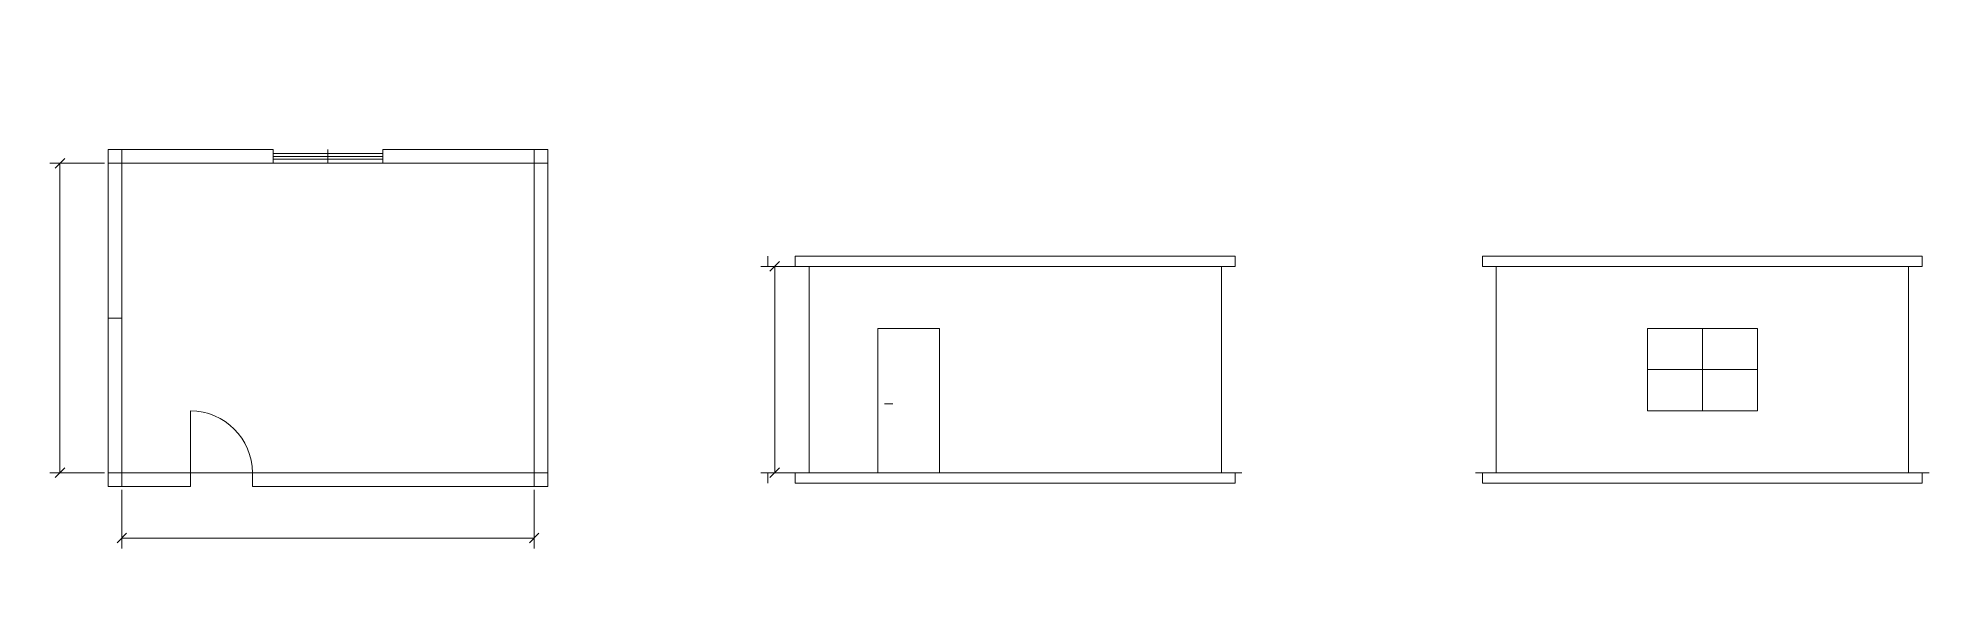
# Model space of a CAD drawing. Header units: millimetres. Extents: x -1223 to 26300, y -1852 to 6324.
import ezdxf

# ---------------------------------------------------------------- set-up
doc = ezdxf.new("R2010")
doc.units = ezdxf.units.MM
for name, color, linetype, lineweight, plot in [('CEILING_THICKNESS', 7, 'CONTINUOUS', 0, False), ('DIM_LINES', 7, 'CONTINUOUS', 0, False), ('DOOR_DETAIL', 7, 'CONTINUOUS', 0, False), ('DOOR_ELEV', 7, 'CONTINUOUS', 0, False), ('DOOR_PLAN', 7, 'CONTINUOUS', 0, False), ('ELEVATION_OUTLINE', 7, 'CONTINUOUS', 0, False), ('FLOOR_DATUM', 7, 'CONTINUOUS', 0, False), ('FLOOR_THICKNESS', 7, 'CONTINUOUS', 0, False), ('ROOM_CLEAR', 7, 'CONTINUOUS', 0, False), ('ROOM_HEIGHT', 7, 'CONTINUOUS', 0, False), ('SLAB_OUTLINE', 7, 'CONTINUOUS', 0, False), ('WALL_OUTLINE', 7, 'CONTINUOUS', 0, False), ('WALL_THICKNESS', 7, 'CONTINUOUS', 0, False), ('WINDOW_DETAIL', 7, 'CONTINUOUS', 0, False), ('WINDOW_ELEV', 7, 'CONTINUOUS', 0, False), ('WINDOW_PLAN', 7, 'CONTINUOUS', 0, False)]:
    doc.layers.add(name, color=color, linetype=linetype, lineweight=lineweight, plot=plot)

msp = doc.modelspace()

# ---------------------------------------------------------------- linework, layer by layer
at = {"layer": 'CEILING_THICKNESS'}
msp.add_line((9400, 3000), (9400, 3150), dxfattribs=at)
at = {"layer": 'DIM_LINES'}
for p, q in [((-250, 4500), (-1050, 4500)), ((-970, 4430), (-830, 4570)), ((-900, 0), (-900, 4500)), ((9430, 2930), (9570, 3070)), ((9300, 3000), (9900, 3000)), ((-250, 0), (-1050, 0)), ((-970, -70), (-830, 70)), ((9300, 0), (9900, 0)), ((9430, -70), (9570, 70)), ((0, -250), (0, -1100)), ((6000, -250), (6000, -1100)), ((-70, -1020), (70, -880)), ((0, -950), (6000, -950)), ((5930, -1020), (6070, -880))]:
    msp.add_line(p, q, dxfattribs=at)
at = {"layer": 'DOOR_DETAIL'}
for p, q in [((1000, 0), (1000, 900)), ((11100, 1000), (11220, 1000))]:
    msp.add_line(p, q, dxfattribs=at)
msp.add_arc((1000, 0), 900, 0, 90, dxfattribs=at)
at = {"layer": 'DOOR_ELEV'}
msp.add_lwpolyline([(11000, 0), (11900, 0), (11900, 2100), (11000, 2100)], close=True, dxfattribs=at)
at = {"layer": 'DOOR_PLAN'}
msp.add_line((1000, 0), (1900, 0), dxfattribs=at)
at = {"layer": 'ELEVATION_OUTLINE'}
for points in [[(10000, 0), (16000, 0), (16000, 3000), (10000, 3000)], [(20000, 0), (26000, 0), (26000, 3000), (20000, 3000)]]:
    msp.add_lwpolyline(points, close=True, dxfattribs=at)
at = {"layer": 'FLOOR_DATUM'}
for p, q in [((9700, 0), (16300, 0)), ((19700, 0), (26300, 0))]:
    msp.add_line(p, q, dxfattribs=at)
at = {"layer": 'FLOOR_THICKNESS'}
msp.add_line((9400, -150), (9400, 0), dxfattribs=at)
at = {"layer": 'ROOM_CLEAR'}
msp.add_lwpolyline([(0, 0), (6000, 0), (6000, 4500), (0, 4500)], close=True, dxfattribs=at)
at = {"layer": 'ROOM_HEIGHT'}
msp.add_line((9500, 0), (9500, 3000), dxfattribs=at)
at = {"layer": 'SLAB_OUTLINE'}
for points in [[(9800, 3000), (16200, 3000), (16200, 3150), (9800, 3150)], [(19800, 3000), (26200, 3000), (26200, 3150), (19800, 3150)], [(9800, -150), (16200, -150), (16200, 0), (9800, 0)], [(19800, -150), (26200, -150), (26200, 0), (19800, 0)]]:
    msp.add_lwpolyline(points, close=True, dxfattribs=at)
at = {"layer": 'WALL_OUTLINE'}
for p, q in [((-200, 4700), (2200, 4700)), ((-200, -200), (-200, 4700)), ((0, -200), (0, 4700)), ((2200, 4500), (2200, 4700)), ((3800, 4700), (6200, 4700)), ((3800, 4500), (3800, 4700)), ((6000, -200), (6000, 4700)), ((6200, -200), (6200, 4700)), ((-200, 4500), (2200, 4500)), ((3800, 4500), (6200, 4500)), ((-200, 0), (1000, 0)), ((1000, -200), (1000, 0)), ((1900, 0), (6200, 0)), ((1900, -200), (1900, 0)), ((-200, -200), (1000, -200)), ((1900, -200), (6200, -200))]:
    msp.add_line(p, q, dxfattribs=at)
at = {"layer": 'WALL_THICKNESS'}
msp.add_line((-200, 2250), (0, 2250), dxfattribs=at)
at = {"layer": 'WINDOW_DETAIL'}
for p, q in [((3000, 4500), (3000, 4700)), ((2200, 4640), (3800, 4640)), ((2200, 4600), (3800, 4600)), ((2200, 4560), (3800, 4560)), ((23000, 900), (23000, 2100)), ((22200, 1500), (23800, 1500))]:
    msp.add_line(p, q, dxfattribs=at)
at = {"layer": 'WINDOW_ELEV'}
msp.add_lwpolyline([(22200, 900), (23800, 900), (23800, 2100), (22200, 2100)], close=True, dxfattribs=at)
at = {"layer": 'WINDOW_PLAN'}
msp.add_line((2200, 4500), (3800, 4500), dxfattribs=at)

doc.saveas('drawing.dxf')
